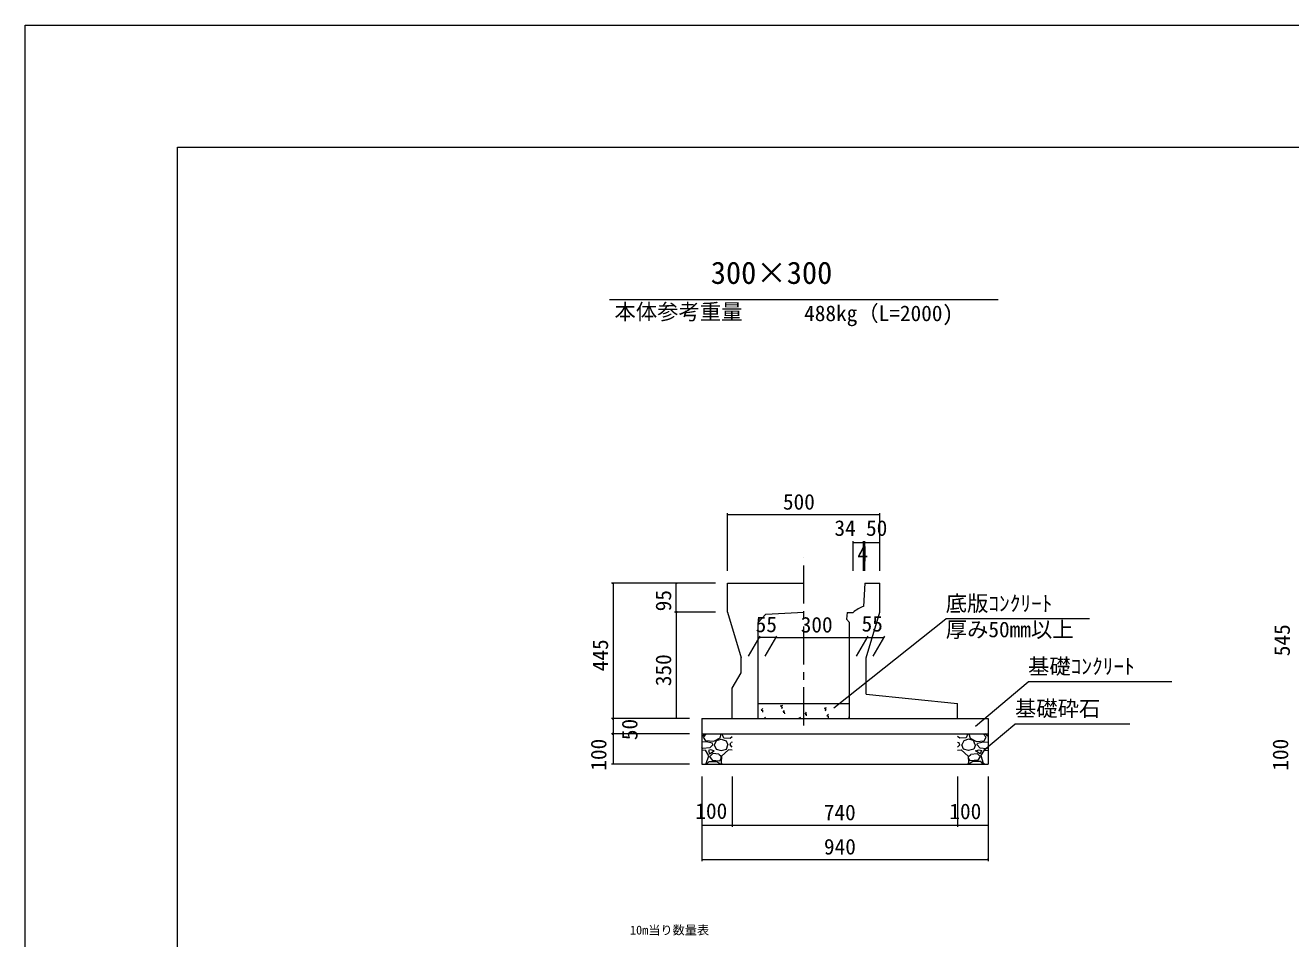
# Model space of a CAD drawing. Units: millimetres on the paper, scale 1:20. Extents: x 0 to 841, y 0 to 594.
# Drawn here: x 0 to 207.6, y 444.1 to 594 of the extents above; entities that cross this region are included whole.
import ezdxf
from ezdxf.enums import TextEntityAlignment as Align

# ---------------------------------------------------------------- set-up
doc = ezdxf.new("R2010")
doc.units = ezdxf.units.MM
doc.linetypes.add('USER1', pattern=[10, 6.25, -1.25, 1.25, -1.25])
for name, color, linetype, lineweight in [('D-STR-DIM（寸法）', 7, 'Continuous', 18), ('D-STR-HTXT（旗揚げ）', 4, 'Continuous', 18), ('D-STR-STRn（構造物）', 5, 'Continuous', 18), ('D-STR（構造物外形線）', 1, 'Continuous', 18), ('D-TTL(外枠）', 2, 'Continuous', 18), ('DEFPOINTS_2', 8, 'Continuous', 18), ('Frame', 1, 'Continuous', 18)]:
    doc.layers.add(name, color=color, linetype=linetype, lineweight=lineweight)
doc.layers.add('D-STR-TXT（文字）', color=7, linetype='Continuous')
doc.styles.add('ＭＳ ゴシック', font='')
doc.styles.get('ＭＳ ゴシック').set_extended_font_data('MS Gothic')

msp = doc.modelspace()

# ---------------------------------------------------------------- linework, layer by layer
at = {"layer": 'D-STR-DIM（寸法）'}
for p, q in [((115.243, 504.441), (115.243, 513.93)), ((115.243, 513.68), (115.393, 513.705)), ((115.243, 513.68), (115.263, 513.68)), ((115.393, 513.655), (115.243, 513.68)), ((115.263, 513.68), (140.223, 513.68)), ((140.093, 513.705), (140.243, 513.68)), ((140.243, 513.68), (140.093, 513.655)), ((140.243, 513.68), (140.223, 513.68)), ((140.243, 504.441), (140.243, 513.93)), ((135.853, 504.441), (135.853, 509.347)), ((135.853, 509.097), (136.003, 509.122)), ((135.853, 509.097), (135.873, 509.097)), ((136.003, 509.072), (135.853, 509.097)), ((135.873, 509.097), (137.549, 509.097)), ((137.419, 509.122), (137.569, 509.097)), ((137.569, 509.097), (137.419, 509.072)), ((137.569, 509.097), (137.549, 509.097)), ((137.569, 504.442), (137.569, 509.347)), ((137.569, 504.442), (137.569, 509.347)), ((137.569, 509.097), (137.719, 509.122)), ((137.569, 509.097), (137.589, 509.097)), ((137.719, 509.072), (137.569, 509.097)), ((137.748, 509.097), (137.589, 509.097)), ((137.618, 509.122), (137.768, 509.097)), ((137.768, 509.097), (137.618, 509.072)), ((137.768, 509.097), (137.748, 509.097)), ((137.768, 504.441), (137.768, 509.347)), ((137.768, 504.441), (137.768, 509.347)), ((137.768, 509.097), (137.918, 509.122)), ((137.768, 509.097), (137.788, 509.097)), ((137.918, 509.072), (137.768, 509.097)), ((137.788, 509.097), (140.223, 509.097)), ((140.093, 509.122), (140.243, 509.097)), ((140.243, 509.097), (140.093, 509.072)), ((140.243, 509.097), (140.223, 509.097)), ((140.243, 504.441), (140.243, 509.347)), ((113.243, 502.441), (96.197, 502.441)), ((96.422, 502.291), (96.447, 502.441)), ((96.447, 502.441), (96.447, 502.421)), ((96.447, 502.441), (96.472, 502.291)), ((96.447, 502.421), (96.447, 480.211)), ((113.243, 502.441), (106.557, 502.441)), ((106.782, 502.291), (106.807, 502.441)), ((106.807, 502.441), (106.807, 502.421)), ((106.807, 502.441), (106.832, 502.291)), ((106.807, 497.711), (106.807, 502.421)), ((111.243, 497.691), (106.557, 497.691)), ((113.243, 497.691), (106.557, 497.691)), ((106.807, 497.691), (106.782, 497.841)), ((106.782, 497.541), (106.807, 497.691)), ((106.832, 497.841), (106.807, 497.691)), ((106.807, 497.691), (106.807, 497.711)), ((106.807, 497.691), (106.807, 497.671)), ((106.807, 497.691), (106.832, 497.541)), ((106.807, 497.671), (106.807, 480.211)), ((118.648, 490.433), (120.565, 493.754)), ((120.421, 493.504), (120.571, 493.529)), ((120.421, 493.504), (120.441, 493.504)), ((120.571, 493.479), (120.421, 493.504)), ((123.151, 493.504), (120.441, 493.504)), ((121.398, 490.433), (123.315, 493.754)), ((121.398, 490.433), (123.315, 493.754)), ((123.021, 493.529), (123.171, 493.504)), ((123.171, 493.504), (123.021, 493.479)), ((123.171, 493.504), (123.151, 493.504)), ((123.171, 493.504), (123.321, 493.529)), ((123.171, 493.504), (123.191, 493.504)), ((123.321, 493.479), (123.171, 493.504)), ((123.191, 493.504), (138.132, 493.504)), ((136.398, 490.466), (138.296, 493.754)), ((136.398, 490.466), (138.296, 493.754)), ((138.002, 493.529), (138.152, 493.504)), ((138.152, 493.504), (138.002, 493.479)), ((138.152, 493.504), (138.132, 493.504)), ((138.152, 493.504), (138.302, 493.529)), ((138.152, 493.504), (138.172, 493.504)), ((138.302, 493.479), (138.152, 493.504)), ((138.172, 493.504), (140.901, 493.504)), ((139.148, 490.433), (141.065, 493.754)), ((140.771, 493.529), (140.921, 493.504)), ((140.921, 493.504), (140.771, 493.479)), ((140.921, 493.504), (140.901, 493.504)), ((108.993, 480.191), (96.197, 480.191)), ((108.993, 480.191), (96.197, 480.191)), ((96.447, 480.191), (96.422, 480.341)), ((96.422, 480.041), (96.447, 480.191)), ((96.472, 480.341), (96.447, 480.191)), ((96.447, 480.191), (96.447, 480.211)), ((96.447, 480.191), (96.447, 480.171)), ((96.447, 480.191), (96.472, 480.041)), ((96.447, 480.171), (96.447, 477.711)), ((108.993, 480.191), (106.557, 480.191)), ((106.807, 480.191), (106.782, 480.341)), ((106.832, 480.341), (106.807, 480.191)), ((106.807, 480.191), (106.807, 480.211)), ((108.993, 477.691), (96.197, 477.691)), ((108.993, 477.691), (96.197, 477.691)), ((96.447, 477.691), (96.422, 477.841)), ((96.422, 477.541), (96.447, 477.691)), ((96.472, 477.841), (96.447, 477.691)), ((96.447, 477.691), (96.447, 477.711)), ((96.447, 477.691), (96.447, 477.671)), ((96.447, 477.691), (96.472, 477.541)), ((96.447, 477.671), (96.447, 472.711)), ((108.993, 472.691), (96.197, 472.691)), ((96.447, 472.691), (96.422, 472.841)), ((96.472, 472.841), (96.447, 472.691)), ((96.447, 472.691), (96.447, 472.711)), ((110.993, 470.691), (110.993, 456.818)), ((110.993, 470.691), (110.993, 462.441)), ((115.993, 470.691), (115.993, 462.441)), ((115.993, 470.691), (115.993, 462.441)), ((152.993, 470.691), (152.993, 462.441)), ((152.993, 470.691), (152.993, 462.441)), ((157.993, 470.691), (157.993, 462.441)), ((157.993, 470.691), (157.993, 456.818)), ((110.993, 462.691), (111.143, 462.716)), ((110.993, 462.691), (111.013, 462.691)), ((111.143, 462.666), (110.993, 462.691)), ((111.013, 462.691), (115.973, 462.691)), ((115.843, 462.716), (115.993, 462.691)), ((115.993, 462.691), (115.843, 462.666)), ((115.993, 462.691), (115.973, 462.691)), ((115.993, 462.691), (116.143, 462.716)), ((115.993, 462.691), (116.013, 462.691)), ((116.143, 462.666), (115.993, 462.691)), ((116.013, 462.691), (152.973, 462.691)), ((152.843, 462.716), (152.993, 462.691)), ((152.993, 462.691), (152.843, 462.666)), ((152.993, 462.691), (152.973, 462.691)), ((152.993, 462.691), (153.143, 462.716)), ((152.993, 462.691), (153.013, 462.691)), ((153.143, 462.666), (152.993, 462.691)), ((153.013, 462.691), (157.973, 462.691)), ((157.843, 462.716), (157.993, 462.691)), ((157.993, 462.691), (157.843, 462.666)), ((157.993, 462.691), (157.973, 462.691)), ((110.993, 457.068), (111.143, 457.093)), ((110.993, 457.068), (111.013, 457.068)), ((111.143, 457.043), (110.993, 457.068)), ((111.013, 457.068), (157.973, 457.068)), ((157.843, 457.093), (157.993, 457.068)), ((157.993, 457.068), (157.843, 457.043)), ((157.993, 457.068), (157.973, 457.068))]:
    msp.add_line(p, q, dxfattribs=at)
at = {"layer": 'D-STR-HTXT（旗揚げ）'}
for p, q in [((95.852, 549), (159.635, 549)), ((132.687, 481.956), (151.037, 496.551)), ((174.635, 496.551), (151.037, 496.551)), ((155.899, 478.96), (164.545, 486.224)), ((188.143, 486.224), (164.545, 486.224)), ((157.311, 475.031), (162.394, 479.293)), ((181.258, 479.293), (162.394, 479.293))]:
    msp.add_line(p, q, dxfattribs=at)
at = {"layer": 'D-STR-STRn（構造物）', "color": 7, "linetype": 'USER1'}
msp.add_line((127.743, 479.083), (127.743, 506.596), dxfattribs=at)
at = {"layer": 'D-STR-STRn（構造物）', "color": 7}
for p, q in [((120.243, 482.691), (135.243, 482.691)), ((120.775, 481.57), (121.016, 481.857)), ((123.938, 482.289), (124.288, 482.424)), ((123.938, 482.289), (124.186, 482.122)), ((124.147, 481.845), (124.248, 482.147)), ((131.123, 481.889), (131.473, 482.023)), ((131.123, 481.889), (131.372, 481.721)), ((131.333, 481.444), (131.434, 481.746)), ((120.775, 481.57), (121.074, 481.544)), ((121.035, 481.265), (120.977, 481.579)), ((121.244, 480.191), (121.462, 480.419)), ((121.421, 480.191), (121.42, 480.197)), ((124.361, 481.256), (124.602, 481.543)), ((124.361, 481.256), (124.66, 481.23)), ((124.621, 480.952), (124.564, 481.265)), ((126.922, 480.276), (127.272, 480.411)), ((126.922, 480.276), (127.048, 480.191)), ((127.948, 480.942), (128.189, 481.229)), ((127.948, 480.942), (128.246, 480.916)), ((128.208, 480.638), (128.15, 480.951)), ((131.534, 480.628), (131.775, 480.916)), ((131.534, 480.628), (131.833, 480.602)), ((131.794, 480.324), (131.736, 480.638)), ((135.12, 480.315), (135.243, 480.461)), ((135.12, 480.315), (135.243, 480.304))]:
    msp.add_line(p, q, dxfattribs=at)
at = {"layer": 'D-STR-STRn（構造物）'}
for p, q in [((110.993, 480.191), (157.993, 480.191)), ((110.993, 480.191), (110.993, 472.691)), ((157.993, 480.191), (157.993, 472.691)), ((110.993, 477.691), (157.993, 477.691)), ((110.993, 477.256), (111.556, 477.691)), ((111.302, 477.139), (111.799, 477.691)), ((114.154, 477.689), (113.954, 476.989)), ((114.324, 477.691), (114.594, 477.051)), ((154.663, 477.691), (154.393, 477.051)), ((154.833, 477.689), (155.033, 476.989)), ((157.685, 477.139), (157.188, 477.691)), ((157.993, 477.256), (157.43, 477.691)), ((111.756, 476.383), (110.993, 476.303)), ((111.2, 475.305), (110.993, 475.531)), ((111.662, 476.536), (111.312, 477.136)), ((112.899, 476.449), (111.649, 476.549)), ((112.75, 476.142), (111.75, 476.392)), ((112.802, 475.889), (112.352, 475.389)), ((112.803, 475.886), (112.753, 476.136)), ((113.954, 476.985), (112.904, 476.435)), ((113.048, 475.89), (113.348, 475.19)), ((113.101, 475.889), (113.401, 476.589)), ((113.403, 476.589), (114.203, 476.839)), ((114.2, 476.839), (115, 476.539)), ((114.599, 477.036), (115.649, 476.986)), ((115.003, 476.537), (115.303, 475.887)), ((115.05, 475.191), (115.3, 475.891)), ((115.993, 475.531), (115.65, 475.905)), ((115.651, 475.89), (115.801, 476.29)), ((115.652, 476.993), (115.993, 477.256)), ((115.993, 476.303), (115.806, 476.283)), ((153.334, 476.993), (152.993, 477.256)), ((152.993, 476.303), (153.18, 476.283)), ((152.993, 475.531), (153.336, 475.905)), ((153.336, 475.89), (153.186, 476.29)), ((154.388, 477.036), (153.338, 476.986)), ((153.984, 476.537), (153.684, 475.887)), ((153.936, 475.191), (153.686, 475.891)), ((154.786, 476.839), (153.986, 476.539)), ((155.584, 476.589), (154.784, 476.839)), ((155.032, 476.985), (156.082, 476.435)), ((155.886, 475.889), (155.586, 476.589)), ((155.939, 475.89), (155.639, 475.19)), ((156.088, 476.449), (157.338, 476.549)), ((156.184, 475.886), (156.234, 476.136)), ((156.185, 475.889), (156.635, 475.389)), ((156.236, 476.142), (157.236, 476.392)), ((157.23, 476.383), (157.993, 476.303)), ((157.325, 476.536), (157.675, 477.136)), ((157.786, 475.305), (157.993, 475.531)), ((111.603, 474.984), (110.993, 475.035)), ((112.349, 475.392), (111.199, 475.292)), ((112.163, 474.092), (111.613, 474.992)), ((111.753, 472.837), (112.153, 474.087)), ((112.1, 474.939), (112.3, 474.439)), ((112.451, 475.087), (112.101, 474.937)), ((112.3, 474.44), (113.05, 474.89)), ((112.3, 473.991), (112.7, 473.391)), ((112.802, 474.489), (112.302, 473.989)), ((113.054, 474.89), (112.454, 475.09)), ((113.808, 474.342), (112.808, 474.492)), ((113.348, 475.185), (114.198, 474.935)), ((114.213, 473.978), (113.813, 474.328)), ((113.953, 473.24), (114.203, 473.69)), ((114.25, 474.041), (114.2, 472.991)), ((114.202, 473.689), (114.202, 473.989)), ((114.205, 474.936), (115.055, 475.186)), ((115.403, 475.089), (114.253, 474.039)), ((115.993, 475.035), (115.403, 475.084)), ((152.993, 475.035), (153.583, 475.084)), ((153.584, 475.089), (154.734, 474.039)), ((154.782, 474.936), (153.932, 475.186)), ((154.737, 474.041), (154.787, 472.991)), ((154.774, 473.978), (155.174, 474.328)), ((155.033, 473.24), (154.783, 473.69)), ((154.785, 473.689), (154.785, 473.989)), ((155.639, 475.185), (154.789, 474.935)), ((155.179, 474.342), (156.179, 474.492)), ((155.933, 474.89), (156.533, 475.09)), ((156.686, 474.44), (155.936, 474.89)), ((156.185, 474.489), (156.685, 473.989)), ((156.686, 473.991), (156.286, 473.391)), ((156.535, 475.087), (156.885, 474.937)), ((156.638, 475.392), (157.788, 475.292)), ((156.887, 474.939), (156.687, 474.439)), ((156.824, 474.092), (157.374, 474.992)), ((157.234, 472.837), (156.834, 474.087)), ((157.383, 474.984), (157.993, 475.035)), ((110.993, 472.691), (157.993, 472.691)), ((111.556, 472.691), (111.752, 472.843)), ((111.799, 472.691), (112.202, 473.139)), ((112.202, 473.139), (113.502, 473.139)), ((112.704, 473.387), (113.954, 473.237)), ((113.5, 473.15), (114.15, 472.7)), ((114.194, 473), (114.324, 472.691)), ((154.793, 473), (154.663, 472.691)), ((155.486, 473.15), (154.836, 472.7)), ((156.283, 473.387), (155.033, 473.237)), ((156.785, 473.139), (155.485, 473.139)), ((157.188, 472.691), (156.785, 473.139)), ((157.43, 472.691), (157.234, 472.843))]:
    msp.add_line(p, q, dxfattribs=at)
at = {"layer": 'D-STR（構造物外形線）'}
for p, q in [((115.243, 497.691), (115.243, 502.441)), ((115.243, 502.441), (127.743, 502.441)), ((137.768, 502.441), (140.243, 502.441)), ((140.243, 497.691), (140.243, 502.441)), ((115.243, 497.691), (117.493, 490.191)), ((120.243, 495.991), (121.491, 497.316)), ((121.491, 497.316), (127.743, 497.691)), ((134.732, 496.534), (135.243, 495.991)), ((137.993, 490.191), (140.243, 497.691)), ((120.243, 480.191), (120.243, 495.991)), ((135.243, 480.191), (135.243, 495.991)), ((117.493, 487.691), (117.493, 490.191)), ((137.993, 484.191), (137.993, 490.191)), ((115.993, 485.191), (117.493, 487.691)), ((115.993, 480.191), (115.993, 485.191)), ((137.993, 484.191), (152.993, 482.691)), ((152.993, 480.191), (152.993, 482.691)), ((115.993, 480.191), (120.243, 480.191)), ((135.243, 480.191), (152.743, 480.191))]:
    msp.add_line(p, q, dxfattribs=at)
at = {"layer": 'D-TTL(外枠）'}
for p, q in [((25, 574), (820, 574)), ((25, 20), (25, 574))]:
    msp.add_line(p, q, dxfattribs=at)
at = {"layer": 'DEFPOINTS_2'}
for p, q in [((0, 0), (0, 594)), ((0, 594), (841, 594))]:
    msp.add_line(p, q, dxfattribs=at)
at = {"layer": 'Frame'}
for p, q in [((137.768, 502.441), (137.569, 498.599)), ((134.853, 497.591), (134.732, 496.534)), ((134.853, 497.591), (135.853, 497.591))]:
    msp.add_line(p, q, dxfattribs=at)
msp.add_arc((138.673, 494.754), 4, 106.02569, 134.82262, dxfattribs=at)

# ---------------------------------------------------------------- texts
at = {"layer": 'D-STR-DIM（寸法）', "style": 'ＭＳ ゴシック'}
for s, p in [('500', (124.323, 513.73)), ('34', (132.775, 509.422)), ('50', (137.96, 509.422)), ('4', (136.54, 505.226)), ('55', (119.849, 493.614)), ('300', (127.241, 493.554)), ('55', (137.227, 493.718)), ('100', (109.949, 462.97)), ('740', (131.029, 462.741)), ('100', (151.637, 462.92)), ('940', (131.056, 457.118))]:
    msp.add_text(s, height=2.566, dxfattribs=at).set_placement(p, align=Align.BOTTOM_LEFT)
for s, p in [('95', (106.757, 497.81)), ('545', (208.281, 490.44)), ('445', (96.397, 487.967)), ('350', (106.757, 485.521)), ('50', (101.215, 476.658)), ('100', (96.122, 471.647)), ('100', (208.006, 471.647))]:
    msp.add_text(s, height=2.566, rotation=90, dxfattribs=at).set_placement(p, align=Align.BOTTOM_LEFT)
at = {"layer": 'D-STR-TXT（文字）', "style": 'ＭＳ ゴシック'}
for s, height, p in [('300×300', 3.666, (112.478, 550.449)), ('本体参考重量', 2.566, (96.682, 544.933)), ('488kg（L=2000)', 2.566, (127.802, 544.67)), ('底版ｺﾝｸﾘｰﾄ', 2.566, (151.037, 497.051)), ('厚み50mm以上', 2.566, (151.037, 492.779)), ('基礎ｺﾝｸﾘｰﾄ', 2.566, (164.545, 486.724)), ('基礎砕石', 2.566, (162.394, 479.793)), ('10m当り数量表', 1.466, (99.231, 444.312))]:
    msp.add_text(s, height=height, dxfattribs=at).set_placement(p, align=Align.BOTTOM_LEFT)

doc.saveas('drawing.dxf')
